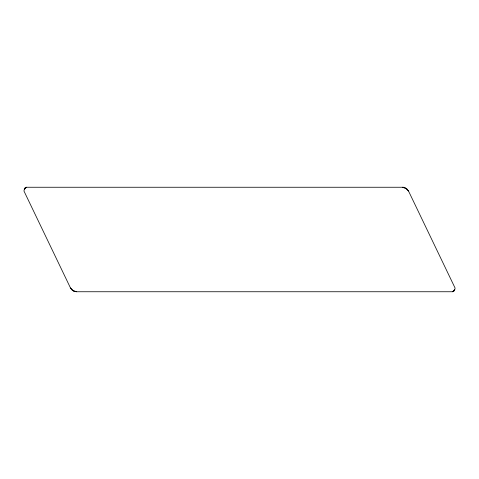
<?xml version="1.0" encoding="UTF-8"?>
<svg xmlns="http://www.w3.org/2000/svg" width="479" height="479" viewBox="0 0 479 479"><rect width="100%" height="100%" fill="white"/><g stroke="black" fill="none" stroke-linecap="round" stroke-linejoin="round"><path stroke-width="0.72" d="M24.441 189.133L25.231 187.876L26.321 187.253L403.563 187.253L406.755 188.822L408.509 191.019L455.05 287.981L454.954 289.238L453.769 291.124L452.679 291.747L76.478 291.747L73.742 291.124L72.245 290.178L70.491 287.981L23.95 191.019L24.471 188.714L25.231 187.876L24.8 188.924L26.321 187.253M454.559 289.867L453.769 291.124L454.2 290.076L452.679 291.747M402.522 187.253L406.755 188.822M72.245 290.178L76.478 291.747M405.258 187.876L408.509 191.019M70.491 287.981L73.742 291.124"/></g></svg>
